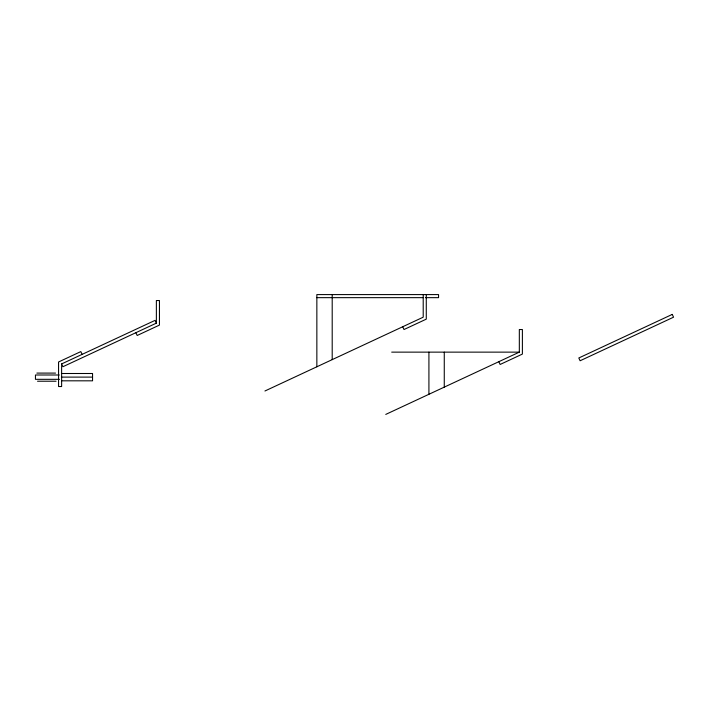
<?xml version="1.0" encoding="UTF-8"?>
<svg xmlns="http://www.w3.org/2000/svg" width="709" height="709" viewBox="0 0 709 709"><rect width="100%" height="100%" fill="white"/><g stroke="black" fill="none" stroke-linecap="round" stroke-linejoin="round"><path stroke-width="1.06" d="M61.63 363.93L155.076 320.362L156.37 323.144L62.933 366.713L61.63 363.93L61.63 386.538L58.563 386.538L58.563 361.98L80.826 351.593L82.12 354.376M264.936 390.996L423.211 317.189L423.211 294.589M385.758 414.411L519.325 352.134L519.325 329.525L522.391 329.525L522.391 354.083L500.137 364.47L498.835 361.687M316.852 297.656L423.211 297.656M425.4 297.656L438.561 297.656L438.561 294.589L316.852 294.589L316.852 366.792M391.696 352.134L519.325 352.134M36.886 373.094L55.515 373.094M61.851 373.501L92.551 373.501L92.551 380.822L61.63 380.813M59.281 374.999L35.45 374.999L35.45 379.324L59.441 379.324M61.63 377.108L92.551 377.108M37.533 381.22L56.082 381.22M402.721 326.743L404.015 329.525L426.277 319.147L426.277 294.589M135.88 332.698L137.183 335.481L159.445 325.094L159.445 300.536L156.37 300.536L156.37 323.144M444.268 352.134L444.268 387.132M428.918 352.134L428.918 394.284M332.202 294.589L332.202 359.631M672.256 314.406L578.81 357.983L580.104 360.766L673.55 317.189L672.256 314.406"/></g></svg>
